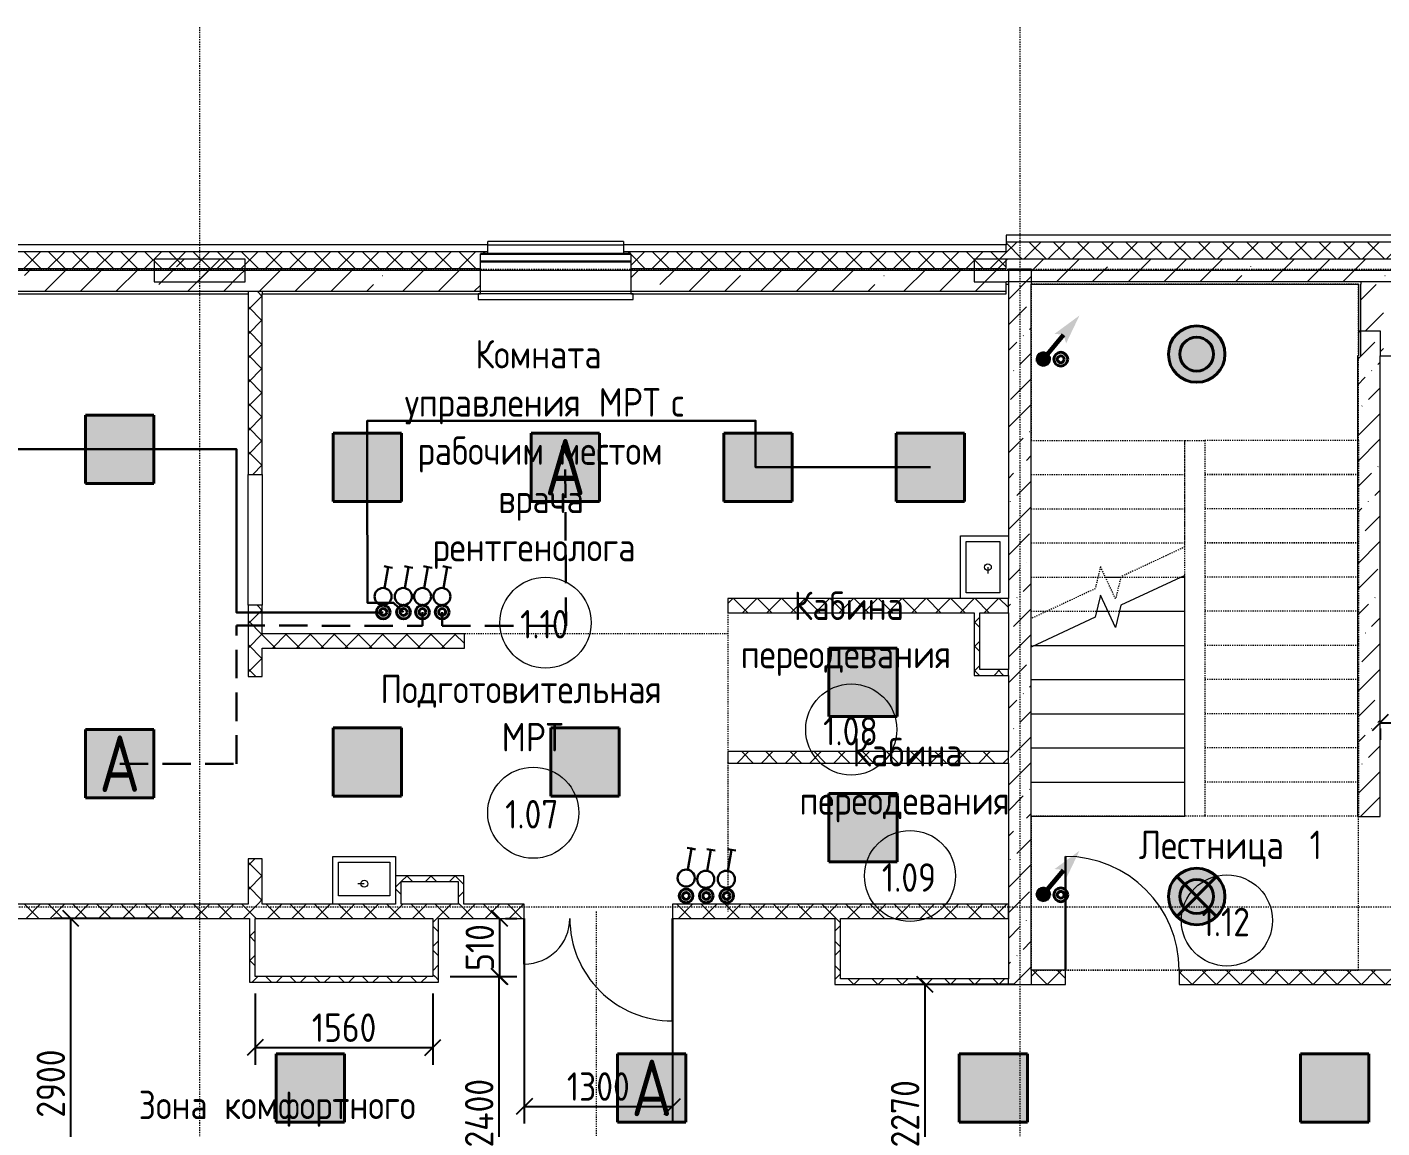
# Model space of a CAD drawing. Header units: millimetres. Extents: x -174154 to -170572, y -111302 to -109817.
# Drawn here: x -174063.8 to -173944.9, y -110227.9 to -110131.2 of the extents above; entities that cross this region are included whole.
import ezdxf

# ---------------------------------------------------------------- set-up
doc = ezdxf.new("R2010")
doc.units = ezdxf.units.MM
for name, pattern in [('ACAD_ISO02W100', [15, 12, -3]), ('ADSK_Линия сетки', [21, 12, -3, 3, -3]), ('ADSK_Сверху', [4.5, 3, -1.5]), ('ADSK_Штрих_ш3 п1_5', [4.5, 3, -1.5]), ('штриховая', [0.75, 0.5, -0.25])]:
    doc.linetypes.add(name, pattern=pattern)
doc.layers.get('Defpoints').update_dxf_attribs({"color": 70})
for name, color, linetype, lineweight in [('!FRLS', 20, 'штриховая', 30), ('!LS', 3, 'Continuous', 30), ('!Освещение', 190, 'Continuous', 40), ('!Подложка', 252, 'ACAD_ISO02W100', 25), ('Двери', 7, 'Continuous', 18), ('Колонны', 7, 'Continuous', 18), ('Лестницы', 7, 'Continuous', 18), ('Марки помещений', 7, 'Continuous', 18), ('Окна', 7, 'Continuous', 18), ('Оси', 7, 'Continuous', 9), ('Остекление', 7, 'Continuous', 30), ('Отлив', 7, 'Continuous', 18), ('Панель', 7, 'Continuous', 18), ('Перекрытия', 7, 'Continuous', 18), ('Подоконник_Верхний брус', 7, 'Continuous', 18), ('Размеры', 7, 'Continuous', 9), ('Сантехнические приборы', 7, 'Continuous', 18), ('Стены', 7, 'Continuous', 18), ('Стены разрез', 7, 'Continuous', 40), ('Стены штриховка', 7, 'Continuous', 18), ('Электрика', 7, 'Continuous', 40)]:
    doc.layers.add(name, color=color, linetype=linetype, lineweight=lineweight)
doc.layers.add('!Выключатели', color=200, linetype='Continuous')
doc.layers.add('_Разделитель помещений_', color=4, linetype='ADSK_Штрих_ш3 п1_5', lineweight=40, true_color=0x00ffff)
doc.layers.add('Линии', color=7, linetype='Continuous', lineweight=9, true_color=0x00a600)
doc.styles.add('GOST Common', font='GOST Common.ttf', dxfattribs={"width": 0.9, "height": 250})
doc.styles.get("Standard").update_dxf_attribs({"font": 'GOST_A.TTF'})
doc.dimstyles.new('ADSK_Проверочный', dxfattribs={"dimscale": 304.8, "dimtxt": 251.428749, "dimasz": 0.463911, "dimexe": 0.492126, "dimexo": 0.492126, "dimgap": 0.164042, "dimtad": 1, "dimdec": 0, "dimdsep": 46, "dimtxsty": 'GOST Common', "dimblk1": 'OBLIQUE', "dimblk2": 'OBLIQUE', "dimsah": 1, "dimcen": 0.09, "dimazin": 0, "dimtfac": 1, "dimtdec": 4, "dimtix": 1, "dimtmove": 0, "dimatfit": 3, "dimfxl": 1, "dimtvp": 1, "dimtolj": 1, "dimtzin": 0, "dimarcsym": 2})
pattern_1 = [(45, (30280, 12305), (84.1903, 308.6967), [396.875, -79.375, 3.353, -76.022])]
pattern_2 = [(45, (30280, 12305), (-106.066, 106.066), []), (135, (30280, 12305), (-106.066, -106.066), [])]
pattern_3 = [(45, (30280, 12305), (-314.309, 314.309), []), (45, (30594.3, 12305), (-314.309, 314.309), [555.625, -111.125, 3.353, -107.772])]

# ---------------------------------------------------------------- blocks, each defined once
blk = doc.blocks.new('*U229')
at = {"layer": 'Электрика', "true_color": 0xffffff}
h = blk.add_hatch(color=7, dxfattribs=at)
h.dxf.hatch_style = 1
h.paths.add_polyline_path([(3.025, 3.025), (3.025, -3.025), (-3.025, -3.025), (-3.025, 3.025)])
at = {"layer": 'Электрика', "color": 1}
for p, q in [((-3.025, -3.025), (-3.025, 3.025)), ((-3.025, 3.025), (3.025, 3.025)), ((3.025, 3.025), (3.025, -3.025)), ((-3.025, -3.025), (3.025, -3.025))]:
    blk.add_line(p, q, dxfattribs=at)
at = {"layer": 'Электрика', "color": 1, "insert": (0, 0), "char_height": 5, "width": 6.05, "attachment_point": 5}
blk.add_mtext('А', dxfattribs=at)
blk = doc.blocks.new('*U225')
at = {"layer": 'Электрика', "true_color": 0xffffff}
h = blk.add_hatch(color=7, dxfattribs=at)
h.dxf.hatch_style = 1
h.paths.add_polyline_path([(3.025, 3.025), (3.025, -3.025), (-3.025, -3.025), (-3.025, 3.025)])
at = {"layer": 'Электрика', "color": 5}
for p, q in [((-3.025, -3.025), (-3.025, 3.025)), ((-3.025, 3.025), (3.025, 3.025)), ((3.025, 3.025), (3.025, -3.025)), ((-3.025, -3.025), (3.025, -3.025))]:
    blk.add_line(p, q, dxfattribs=at)
blk = doc.blocks.new('*U242')
at = {"layer": 'Электрика', "ltscale": 10}
h = blk.add_hatch(color=255, dxfattribs=at)
h.dxf.hatch_style = 1
edge = h.paths.add_edge_path()
edge.add_arc((0, 0), 2.5, 0, 360)
at = {"layer": 'Электрика', "color": 1, "lineweight": 40}
for p, q in [((-1.77, 1.77), (1.77, -1.77)), ((-1.77, -1.77), (1.77, 1.77))]:
    blk.add_line(p, q, dxfattribs=at)
blk.add_circle((0, 0), 1.5, dxfattribs=at)
for start, end in [(0, 180), (180, 0)]:
    blk.add_arc((0, 0), 2.5, start, end, dxfattribs=at)
blk = doc.blocks.new('*U231')
at = {"layer": 'Электрика', "ltscale": 10}
h = blk.add_hatch(color=255, dxfattribs=at)
h.dxf.hatch_style = 1
edge = h.paths.add_edge_path()
edge.add_arc((0, 0), 2.5, 0, 360)
at = {"layer": 'Электрика', "color": 5}
blk.add_circle((0, 0), 2.5, dxfattribs=at)
at = {"layer": 'Электрика', "color": 5, "lineweight": 40}
blk.add_circle((0, 0), 1.5, dxfattribs=at)
for start, end in [(0, 180), (180, 0)]:
    blk.add_arc((0, 0), 2.5, start, end, dxfattribs=at)
blk = doc.blocks.new('*U245')
at = {"color": 0, "linetype": 'ByBlock', "lineweight": -2}
for points in [[(0.34, -0.94), (1.2, -3.29)], [(1.2, -3.29), (1.67, -3.12)], [(0.73, -3.46), (1.2, -3.29)]]:
    blk.add_lwpolyline(points, dxfattribs=at)
blk.add_circle((0, 0), 1, dxfattribs=at)
blk = doc.blocks.new('*U259')
at = {"color": 0, "linetype": 'ByBlock', "lineweight": -2}
blk.add_line((0.46, 0.46), (2.23, 2.23), dxfattribs=at)
at = {"color": 214, "lineweight": 50, "ltscale": 100}
for p, q in [((-0.53, 0.53), (0, 0)), ((0, -0.75), (0, 0.75)), ((0.53, 0.53), (0, 0)), ((0.75, 0), (-0.75, 0)), ((0, 0), (-0.53, -0.53)), ((0, 0), (0.53, -0.53))]:
    blk.add_line(p, q, dxfattribs=at)
at = {"color": 0, "linetype": 'ByBlock', "lineweight": -2, "const_width": 0.75}
blk.add_lwpolyline([(-0.38, 0, 1), (0.38, 0, 1)], format="xyb", close=True, dxfattribs=at)
at = {"color": 0, "linetype": 'ByBlock', "lineweight": -2}
for points in [[(4, 4), (2.23, 2.23), (1.35, 2.41)], [(4, 4), (2.23, 2.23), (2.41, 1.35)]]:
    blk.add_solid(points, dxfattribs=at)
blk = doc.blocks.new('B2B_Окно_1створка - 1280х2060h-715729-В_АР_ПЭ_01 Этаж')
at = {"layer": 'Остекление'}
for p, q in [((-660, 135), (660, 135)), ((-660, 70), (660, 70))]:
    blk.add_line(p, q, dxfattribs=at)
blk = doc.blocks.new('В2В_Подоконник_ПВХ - ПВХ-666027-В_АР_ПЭ_01 Этаж')
at = {"layer": 'Подоконник_Верхний брус'}
for p, q in [((-660, -285), (-660, 0)), ((-660, 0), (660, 0)), ((660, 0), (660, -285)), ((-660, -285), (-680, -285)), ((-680, -285), (-680, -335)), ((-680, -335), (680, -335)), ((680, -285), (660, -285)), ((680, -335), (680, -285))]:
    blk.add_line(p, q, dxfattribs=at)
blk = doc.blocks.new('B2B_Отлив - Отлив_металлический-622779-В_АР_ПЭ_01 Этаж')
at = {"layer": 'Отлив'}
for p, q in [((-595, 1), (-595, 110)), ((595, 110), (-595, 110)), ((-595, 0), (-595, 1)), ((-595, 1), (595, 1)), ((-595, 1), (595, 1)), ((-595, 0), (595, 0)), ((595, 110), (595, 1)), ((595, 1), (595, 0))]:
    blk.add_line(p, q, dxfattribs=at)
blk = doc.blocks.new('AC_Дверь_Однопольная_ДеревяннаяВнутренняя_ГОСТ6629-88 - 960х2080h-799353-В_АР_ПЭ_01 Этаж')
at = {"layer": 'Панель', "lineweight": 30}
blk.add_line((-500, 62.5), (-500, 1062.5), dxfattribs=at)
at = {"layer": 'Панель'}
blk.add_arc((-500, 62.5), 1000, 0, 90, dxfattribs=at)
blk = doc.blocks.new('AC_Дверь_Двупольная_ПВХ - 1260х2080h М-802916-В_АР_ПЭ_01 Этаж')
at = {"layer": 'Панель', "lineweight": 30}
for p, q in [((-650, 62.5), (-650, 962.5)), ((650, 62.5), (650, 462.5))]:
    blk.add_line(p, q, dxfattribs=at)
at = {"layer": 'Панель'}
for centre, radius, start, end in [((-650, 62.5), 900, 360, 90), ((650, 62.5), 400, 90, 180)]:
    blk.add_arc(centre, radius, start, end, dxfattribs=at)
blk = doc.blocks.new('ADSK_Умывальник со смесителем - Умывальник-246140-В_АР_ПЭ_01 Этаж')
at = {"layer": 'Сантехнические приборы'}
for p, q in [((-275, -420), (-275, 0)), ((-275, 0), (275, 0)), ((275, 0), (275, -420)), ((-225, -370), (-225, -75)), ((-225, -75), (225, -75)), ((225, -75), (225, -370)), ((0, -180), (57, -180)), ((275, -420), (-275, -420)), ((225, -370), (-225, -370))]:
    blk.add_line(p, q, dxfattribs=at)
blk.add_circle((0, -180), 30, dxfattribs=at)
blk = doc.blocks.new('ADSK_Марка_Помещение_2_ГОСТ21-501-2011 - Имя и Категория-86712-В_АР_ПЭ_01 Этаж')
at = {"layer": 'Марки помещений'}
blk.add_circle((0, 0), 4, dxfattribs=at)
blk = doc.blocks.new('_Oblique')
at = {"color": 0, "linetype": 'ByBlock', "lineweight": -2}
blk.add_line((-0.5, -0.5), (0.5, 0.5), dxfattribs=at)
blk = doc.blocks.new('*D488')
at = {"layer": 'Defpoints', "color": 0, "transparency": 16777216}
for p in [(18194, 10584), (19794, 10584), (19794, 10484)]:
    blk.add_point(p, dxfattribs=at)
at = {"layer": 'Размеры', "color": 0, "lineweight": -2, "transparency": 16777216}
for p, q in [((18194, 10484), (19794, 10484)), ((18194, 10434), (18194, 10334)), ((19794, 10434), (19794, 10334))]:
    blk.add_line(p, q, dxfattribs=at)
at = {"layer": 'Размеры', "color": 0, "lineweight": -2, "transparency": 16777216, "xscale": 141.4, "yscale": 141.4, "zscale": 141.4, "rotation": 180}
blk.add_blockref('_Oblique', (18194, 10484), dxfattribs=at)
at = {"layer": 'Размеры', "color": 0, "lineweight": -2, "transparency": 16777216, "xscale": 141.4, "yscale": 141.4, "zscale": 141.4}
blk.add_blockref('_Oblique', (19794, 10484), dxfattribs=at)
at = {"layer": 'Размеры', "color": 0, "lineweight": 20, "transparency": 16777216, "insert": (18994, 10659), "char_height": 250, "width": 700.59, "attachment_point": 5, "style": 'GOST Common'}
blk.add_mtext('\\A1;1600', dxfattribs=at)
blk = doc.blocks.new('*D493')
at = {"layer": 'Defpoints', "color": 0, "transparency": 16777216}
for p in [(6698, 8765), (7830, 8765), (7730, 5865)]:
    blk.add_point(p, dxfattribs=at)
at = {"layer": 'Размеры', "color": 0, "lineweight": -2, "transparency": 16777216}
for p, q in [((7680, 8765), (6548, 8765)), ((6698, 5865), (6698, 8765)), ((7580, 5865), (6548, 5865))]:
    blk.add_line(p, q, dxfattribs=at)
at = {"layer": 'Размеры', "color": 0, "lineweight": -2, "transparency": 16777216, "xscale": 141.4, "yscale": 141.4, "zscale": 141.4}
for p, rotation in [((6698, 8765), 90), ((6698, 5865), 270)]:
    blk.add_blockref('_Oblique', p, dxfattribs=dict(at, rotation=rotation))
at = {"layer": 'Размеры', "color": 0, "lineweight": 20, "transparency": 16777216, "insert": (6523, 7315), "char_height": 250, "width": 756.84, "attachment_point": 5, "rotation": 90, "style": 'GOST Common'}
blk.add_mtext('\\A1;2900', dxfattribs=at)
blk = doc.blocks.new('*D494')
at = {"layer": 'Defpoints', "color": 0, "transparency": 16777216}
for p in [(14198, 8185), (15130, 8185), (14930, 5915)]:
    blk.add_point(p, dxfattribs=at)
at = {"layer": 'Размеры', "color": 0, "lineweight": -2, "transparency": 16777216}
for p, q in [((14980, 8185), (14048, 8185)), ((14198, 5915), (14198, 8185)), ((14780, 5915), (14048, 5915))]:
    blk.add_line(p, q, dxfattribs=at)
at = {"layer": 'Размеры', "color": 0, "lineweight": -2, "transparency": 16777216, "xscale": 141.4, "yscale": 141.4, "zscale": 141.4}
for p, rotation in [((14198, 8185), 90), ((14198, 5915), 270)]:
    blk.add_blockref('_Oblique', p, dxfattribs=dict(at, rotation=rotation))
at = {"layer": 'Размеры', "color": 0, "lineweight": 20, "transparency": 16777216, "insert": (14023, 7050), "char_height": 250, "width": 756.84, "attachment_point": 5, "rotation": 90, "style": 'GOST Common'}
blk.add_mtext('\\A1;2270', dxfattribs=at)
blk = doc.blocks.new('*D474')
at = {"layer": 'Defpoints', "color": 0, "transparency": 16777216}
for p in [(10680, 8765), (11980, 8765), (11980, 7114)]:
    blk.add_point(p, dxfattribs=at)
at = {"layer": 'Размеры', "color": 0, "lineweight": -2, "transparency": 16777216}
for p, q in [((10680, 8615), (10680, 6964)), ((11980, 8615), (11980, 6964)), ((10680, 7114), (11980, 7114))]:
    blk.add_line(p, q, dxfattribs=at)
at = {"layer": 'Размеры', "color": 0, "lineweight": -2, "transparency": 16777216, "xscale": 141.4, "yscale": 141.4, "zscale": 141.4, "rotation": 180}
blk.add_blockref('_Oblique', (10680, 7114), dxfattribs=at)
at = {"layer": 'Размеры', "color": 0, "lineweight": -2, "transparency": 16777216, "xscale": 141.4, "yscale": 141.4, "zscale": 141.4}
blk.add_blockref('_Oblique', (11980, 7114), dxfattribs=at)
at = {"layer": 'Размеры', "color": 0, "lineweight": 20, "transparency": 16777216, "insert": (11330, 7289), "char_height": 250, "width": 700.59, "attachment_point": 5, "style": 'GOST Common'}
blk.add_mtext('\\A1;1300', dxfattribs=at)
blk = doc.blocks.new('*D479')
at = {"layer": 'Defpoints', "color": 0, "transparency": 16777216}
for p in [(9878, 8255), (10459, 8255), (11313, 5855)]:
    blk.add_point(p, dxfattribs=at)
at = {"layer": 'Размеры', "color": 0, "lineweight": -2, "transparency": 16777216}
for p, q in [((10028, 8255), (10609, 8255)), ((10459, 5855), (10459, 8255)), ((11163, 5855), (10309, 5855))]:
    blk.add_line(p, q, dxfattribs=at)
at = {"layer": 'Размеры', "color": 0, "lineweight": -2, "transparency": 16777216, "xscale": 141.4, "yscale": 141.4, "zscale": 141.4}
for p, rotation in [((10459, 8255), 90), ((10459, 5855), 270)]:
    blk.add_blockref('_Oblique', p, dxfattribs=dict(at, rotation=rotation))
at = {"layer": 'Размеры', "color": 0, "lineweight": 20, "transparency": 16777216, "insert": (10284, 7055), "char_height": 250, "width": 782.41, "attachment_point": 5, "rotation": 90, "style": 'GOST Common'}
blk.add_mtext('\\A1;2400', dxfattribs=at)
blk = doc.blocks.new('*D480')
at = {"layer": 'Defpoints', "color": 0, "transparency": 16777216}
for p in [(8318, 8255), (9878, 8255), (9878, 7631)]:
    blk.add_point(p, dxfattribs=at)
at = {"layer": 'Размеры', "color": 0, "lineweight": -2, "transparency": 16777216}
for p, q in [((8318, 8105), (8318, 7481)), ((9878, 8105), (9878, 7481)), ((8318, 7631), (9878, 7631))]:
    blk.add_line(p, q, dxfattribs=at)
at = {"layer": 'Размеры', "color": 0, "lineweight": -2, "transparency": 16777216, "xscale": 141.4, "yscale": 141.4, "zscale": 141.4, "rotation": 180}
blk.add_blockref('_Oblique', (8318, 7631), dxfattribs=at)
at = {"layer": 'Размеры', "color": 0, "lineweight": -2, "transparency": 16777216, "xscale": 141.4, "yscale": 141.4, "zscale": 141.4}
blk.add_blockref('_Oblique', (9878, 7631), dxfattribs=at)
at = {"layer": 'Размеры', "color": 0, "lineweight": 20, "transparency": 16777216, "insert": (9098, 7806), "char_height": 250, "width": 700.59, "attachment_point": 5, "style": 'GOST Common'}
blk.add_mtext('\\A1;1560', dxfattribs=at)
blk = doc.blocks.new('*D481')
at = {"layer": 'Defpoints', "color": 0, "transparency": 16777216}
for p in [(10364, 8765), (10464, 8765), (9878, 8255)]:
    blk.add_point(p, dxfattribs=at)
at = {"layer": 'Размеры', "color": 0, "lineweight": -2, "transparency": 16777216}
for p, q in [((10464, 8255), (10464, 8765)), ((10514, 8765), (10614, 8765)), ((10028, 8255), (10614, 8255))]:
    blk.add_line(p, q, dxfattribs=at)
at = {"layer": 'Размеры', "color": 0, "lineweight": -2, "transparency": 16777216, "xscale": 141.4, "yscale": 141.4, "zscale": 141.4}
for p, rotation in [((10464, 8765), 90), ((10464, 8255), 270)]:
    blk.add_blockref('_Oblique', p, dxfattribs=dict(at, rotation=rotation))
at = {"layer": 'Размеры', "color": 0, "lineweight": 20, "transparency": 16777216, "insert": (10289, 8510), "char_height": 250, "width": 511.38, "attachment_point": 5, "rotation": 90, "style": 'GOST Common'}
blk.add_mtext('\\A1;510', dxfattribs=at)
blk = doc.blocks.new('Расп.кор.')
at = {"layer": 'Электрика', "lineweight": 40}
for radius in [0.605, 0.303]:
    blk.add_circle((0, 0), radius, dxfattribs=at)
blk = doc.blocks.new('A$Cb2ab8b70')
at = {"layer": 'Колонны', "lineweight": 20, "true_color": 0x636466}
h = blk.add_hatch(dxfattribs=at)
h.set_pattern_fill('FP_3', color=251, style=0, pattern_type=2)
h.set_pattern_definition([(45, (30280, 12305), (-314.309, 314.309), []), (45, (30594.3, 12305), (-314.309, 314.309), [222.25, -111.125])])
h.paths.add_polyline_path([(8230, 14355), (8230, 14555), (7430, 14555), (7430, 14355)])
at = {"layer": 'Стены разрез', "lineweight": 20, "true_color": 0x636466}
h = blk.add_hatch(dxfattribs=at)
h.set_pattern_fill('FP_1', color=251, style=0, pattern_type=2)
h.set_pattern_definition(pattern_2)
h.paths.add_polyline_path([(30480, 14555), (30480, 14705), (29394.9, 14705), (29394.9, 14685), (29459.9, 14685), (29459.9, 14555), (30330, 14555)])
h.paths.add_polyline_path([(28139.9, 14555), (28139.9, 14685), (28204.9, 14685), (28204.9, 14705), (26317.4, 14705), (26317.4, 14685), (26382.4, 14685), (26382.4, 14555)])
h.paths.add_polyline_path([(25062.4, 14555), (25062.4, 14685), (25127.4, 14685), (25127.4, 14705), (14910, 14705), (14910, 14555), (18404.2, 14555), (18404.2, 14635), (19704.2, 14635), (19704.2, 14555), (22195.5, 14555)])
h = blk.add_hatch(dxfattribs=at)
h.set_pattern_fill('FP_1', color=251, style=0, pattern_type=2)
h.set_pattern_definition(pattern_2)
h.paths.add_polyline_path([(14910, 14470), (14910, 14620), (11550, 14620), (11550, 14600), (11615, 14600), (11615, 14470), (14524.8, 14470)])
h.paths.add_polyline_path([(10295, 14470), (10295, 14600), (10360, 14600), (10360, 14620), (5875, 14620), (5875, 14600), (5940, 14600), (5940, 14470), (6854.1, 14470)])
h.paths.add_polyline_path([(4620, 14470), (4620, 14600), (4685, 14600), (4685, 14620), (2725, 14620), (2725, 14600), (2790, 14600), (2790, 14470), (3018.8, 14470)])
h.paths.add_polyline_path([(1470, 14470), (1470, 14600), (1535, 14600), (1535, 14620), (60, 14620), (60, 14470), (210, 14470)])
h = blk.add_hatch(dxfattribs=at)
h.set_pattern_fill('FP_4', color=251, style=0, pattern_type=2)
h.set_pattern_definition(pattern_3)
h.paths.add_polyline_path([(14910, 14355), (14910, 14555), (14630, 14555), (14630, 14355)])
h = blk.add_hatch(dxfattribs=at)
h.set_pattern_fill('FP_4', color=251, style=0, pattern_type=2)
h.set_pattern_definition(pattern_3)
h.paths.add_polyline_path([(30130, 14355), (30330, 14355), (30330, 14555), (29459.9, 14555), (29459.9, 14355), (29866.2, 14355)])
h.paths.add_polyline_path([(28139.9, 14355), (28139.9, 14555), (26382.4, 14555), (26382.4, 14355), (27090, 14355)])
h.paths.add_polyline_path([(25062.4, 14355), (25062.4, 14555), (19704.2, 14555), (19704.2, 14355), (24080, 14355)])
h.paths.add_polyline_path([(18224.2, 14355), (18404.2, 14355), (18404.2, 14555), (14910, 14555), (14910, 14355), (14930, 14355), (14930, 14470), (15130, 14470), (15130, 14355), (18024.2, 14355)])
h = blk.add_hatch(dxfattribs=at)
h.set_pattern_fill('FP_4', color=251, style=0, pattern_type=2)
h.set_pattern_definition(pattern_3)
h.paths.add_polyline_path([(14910, 14270), (14910, 14470), (11615, 14470), (11615, 14270), (14524.8, 14270)])
h.paths.add_polyline_path([(10295, 14270), (10295, 14470), (5940, 14470), (5940, 14270), (8380, 14270)])
h.paths.add_polyline_path([(2790, 14270), (4620, 14270), (4620, 14470), (2790, 14470)])
h.paths.add_polyline_path([(410, 14270), (1470, 14270), (1470, 14470), (210, 14470), (210, 14270)])
h = blk.add_hatch(dxfattribs=at)
h.set_pattern_fill('FP_2', color=251, style=0, pattern_type=2)
h.set_pattern_definition(pattern_1)
h.paths.add_polyline_path([(15130, 8185.2), (15130, 14470), (14930, 14470), (14930, 8185.2)])
h = blk.add_hatch(dxfattribs=at)
h.set_pattern_fill('FP_4', color=251, style=0, pattern_type=2)
h.set_pattern_definition(pattern_3)
h.paths.add_polyline_path([(18194.2, 13705), (18224.2, 13705), (18224.2, 14355), (18024.2, 14355), (18024.2, 13925), (18194.2, 13925), (18194.2, 13725)])
h = blk.add_hatch(dxfattribs=at)
h.set_pattern_fill('FP_1', color=251, style=0, pattern_type=2)
h.set_pattern_definition(pattern_2)
h.paths.add_polyline_path([(8255, 8890), (8380, 8890), (8380, 9290), (8255, 9290), (8255, 9239.7)])
h.paths.add_polyline_path([(8380, 10890), (8380, 11515), (8255, 11515), (8255, 10890)])
h.paths.add_polyline_path([(8380, 12665), (8380, 14270), (8255, 14270), (8255, 12665)])
h = blk.add_hatch(dxfattribs=at)
h.set_pattern_fill('FP_2', color=251, style=0, pattern_type=2)
h.set_pattern_definition(pattern_1)
h.paths.add_polyline_path([(17994.2, 9660), (18194.2, 9660), (18194.2, 13925), (18004.2, 13925), (18004.2, 13705), (17994.2, 13705), (17994.2, 12660.4)])
h = blk.add_hatch(dxfattribs=at)
h.set_pattern_fill('FP_1', color=251, style=0, pattern_type=2)
h.set_pattern_definition(pattern_2)
h.paths.add_polyline_path([(14680, 11450), (14930, 11450), (14930, 11575), (12466.2, 11575), (12466.2, 11450), (14630, 11450)])
h = blk.add_hatch(dxfattribs=at)
h.set_pattern_fill('FP_1', color=251, style=0, pattern_type=2)
h.set_pattern_definition(pattern_2)
h.paths.add_polyline_path([(14680, 10900), (14680, 11450), (14630, 11450), (14630, 10900)])
h = blk.add_hatch(dxfattribs=at)
h.set_pattern_fill('FP_1', color=251, style=0, pattern_type=2)
h.set_pattern_definition(pattern_2)
h.paths.add_polyline_path([(10153.7, 11140), (10153.7, 11265), (8380, 11265), (8380, 11140)])
h = blk.add_hatch(dxfattribs=at)
h.set_pattern_fill('FP_1', color=251, style=0, pattern_type=2)
h.set_pattern_definition(pattern_2)
h.paths.add_polyline_path([(14930, 10900), (14930, 10950), (14680, 10950), (14680, 10900)])
h = blk.add_hatch(dxfattribs=at)
h.set_pattern_fill('FP_1', color=251, style=0, pattern_type=2)
h.set_pattern_definition(pattern_2)
h.paths.add_polyline_path([(14930, 10130), (14930, 10230), (12466.2, 10230), (12466.2, 10130), (14524.8, 10130)])
h = blk.add_hatch(dxfattribs=at)
h.set_pattern_fill('FP_1', color=251, style=0, pattern_type=2)
h.set_pattern_definition(pattern_2)
h.paths.add_polyline_path([(9600, 8890), (9600, 9140), (9550, 9140), (9550, 8890)])
h = blk.add_hatch(dxfattribs=at)
h.set_pattern_fill('FP_1', color=251, style=0, pattern_type=2)
h.set_pattern_definition(pattern_2)
h.paths.add_polyline_path([(10100, 9090), (10150, 9090), (10150, 9140), (9600, 9140), (9600, 9090)])
h = blk.add_hatch(dxfattribs=at)
h.set_pattern_fill('FP_1', color=251, style=0, pattern_type=2)
h.set_pattern_definition(pattern_2)
h.paths.add_polyline_path([(10150, 8890), (10150, 9090), (10100, 9090), (10100, 8890)])
h = blk.add_hatch(dxfattribs=at)
h.set_pattern_fill('FP_1', color=251, style=0, pattern_type=2)
h.set_pattern_definition(pattern_2)
h.paths.add_polyline_path([(14930, 8765), (14930, 8890), (11980, 8890), (11980, 8765), (14524.8, 8765)])
h.paths.add_polyline_path([(9877.5, 8765), (10680, 8765), (10680, 8890), (4252.5, 8890), (4252.5, 8765), (8771.8, 8765)])
h = blk.add_hatch(dxfattribs=at)
h.set_pattern_fill('FP_1', color=251, style=0, pattern_type=2)
h.set_pattern_definition(pattern_2)
h.paths.add_polyline_path([(8317.5, 8205), (8317.5, 8765), (8267.5, 8765), (8267.5, 8205)])
h = blk.add_hatch(dxfattribs=at)
h.set_pattern_fill('FP_1', color=251, style=0, pattern_type=2)
h.set_pattern_definition(pattern_2)
h.paths.add_polyline_path([(9927.5, 8255), (9927.5, 8765), (9877.5, 8765), (9877.5, 8255)])
h = blk.add_hatch(dxfattribs=at)
h.set_pattern_fill('FP_1', color=251, style=0, pattern_type=2)
h.set_pattern_definition(pattern_2)
h.paths.add_polyline_path([(13455, 8235), (13455, 8765), (13405, 8765), (13405, 8235)])
h = blk.add_hatch(dxfattribs=at)
h.set_pattern_fill('FP_1', color=251, style=0, pattern_type=2)
h.set_pattern_definition(pattern_2)
h.paths.add_polyline_path([(9927.5, 8205), (9927.5, 8255), (8317.5, 8255), (8317.5, 8205), (8771.8, 8205)])
h = blk.add_hatch(dxfattribs=at)
h.set_pattern_fill('FP_1', color=251, style=0, pattern_type=2)
h.set_pattern_definition(pattern_2)
h.paths.add_polyline_path([(14930, 8185), (14930, 8235), (13405, 8235), (13405, 8185), (14524.8, 8185)])
h = blk.add_hatch(dxfattribs=at)
h.set_pattern_fill('FP_1', color=251, style=0, pattern_type=2)
h.set_pattern_definition(pattern_2)
h.paths.add_polyline_path([(21205, 8185.2), (21830, 8185.2), (21830, 8310.2), (21205, 8310.2)])
h.paths.add_polyline_path([(20305, 8185.2), (20305, 8310.2), (16430, 8310.2), (16430, 8185.2), (20277.8, 8185.2)])
h.paths.add_polyline_path([(15430, 8185.2), (15430, 8310.2), (15130, 8310.2), (15130, 8185.2)])
at = {"layer": '_Разделитель помещений_', "color": 251, "lineweight": 20, "true_color": 0x636466}
for p, q in [((12466.2, 11512.5), (12466.2, 8827.5)), ((12466.2, 11265), (10153.7, 11265)), ((11312.5, 5855), (11312.5, 8827.5))]:
    blk.add_line(p, q, dxfattribs=at)
at = {"layer": 'Колонны', "color": 251, "lineweight": 20, "true_color": 0x636466}
for p, q in [((8230, 14555), (7430, 14555)), ((7430, 14555), (7430, 14355)), ((8230, 14355), (8230, 14555)), ((7430, 14355), (8230, 14355))]:
    blk.add_line(p, q, dxfattribs=at)
at = {"layer": 'Лестницы', "color": 251, "linetype": 'ADSK_Сверху', "lineweight": 20, "true_color": 0x636466}
for p, q in [((15129.9, 14335), (15129.9, 12963)), ((18004.2, 14335), (15129.9, 14335)), ((15130, 14335), (15130, 12963)), ((18004.2, 14335), (15130, 14335)), ((18004.2, 12963), (18004.2, 14335)), ((18004.2, 12962.1), (18004.2, 14335)), ((15129.9, 12963), (16479.9, 12963)), ((15129.9, 11398.3), (15129.9, 12963)), ((15129.9, 12963), (16479.9, 12963)), ((15130, 12963), (16480, 12963)), ((15130, 9663), (15130, 12963)), ((15130, 12963), (16480, 12963)), ((16479.9, 12963), (16654.2, 12963)), ((16479.9, 12027.8), (16479.9, 12963)), ((16480, 12963), (16654.2, 12963)), ((16480, 9663), (16480, 12963)), ((16654.2, 12963), (16654.2, 12962.1)), ((18004.2, 12963), (16654.2, 12963)), ((16654.2, 12963), (16654.2, 9663)), ((18004.2, 12963), (16654.2, 12963)), ((18004.2, 12962.1), (16654.2, 12962.1)), ((16654.2, 12962.1), (16654.2, 9662.1)), ((18004.2, 12962.1), (16654.2, 12962.1)), ((18004.2, 12963), (18004.2, 9663)), ((18004.2, 12962.1), (18004.2, 9662.1)), ((15129.9, 12663), (16479.9, 12663)), ((15129.9, 12663), (16479.9, 12663)), ((15130, 12663), (16480, 12663)), ((15130, 12663), (16480, 12663)), ((18004.2, 12663), (16654.2, 12663)), ((18004.2, 12663), (16654.2, 12663)), ((18004.2, 12662.1), (16654.2, 12662.1)), ((18004.2, 12662.1), (16654.2, 12662.1)), ((15129.9, 12363), (16479.9, 12363)), ((15129.9, 12363), (16479.9, 12363)), ((15130, 12363), (16480, 12363)), ((15130, 12363), (16480, 12363)), ((18004.2, 12363), (16654.2, 12363)), ((18004.2, 12363), (16654.2, 12363)), ((18004.2, 12362.1), (16654.2, 12362.1)), ((18004.2, 12362.1), (16654.2, 12362.1)), ((15129.9, 12063), (16479.9, 12063)), ((15129.9, 12063), (16479.9, 12063)), ((15130, 12063), (16480, 12063)), ((15130, 12063), (16480, 12063)), ((16479.9, 12027.8), (15918.2, 11765.9)), ((18004.2, 12063), (16654.2, 12063)), ((18004.2, 12063), (16654.2, 12063)), ((18004.2, 12062.1), (16654.2, 12062.1)), ((18004.2, 12062.1), (16654.2, 12062.1)), ((15738.9, 11854.7), (15691.6, 11660.2)), ((15871, 11571.4), (15738.9, 11854.7)), ((15129.9, 11763), (15716.6, 11763)), ((15129.9, 11763), (15716.6, 11763)), ((15691.6, 11660.2), (15129.9, 11398.3)), ((15130, 11763), (16480, 11763)), ((15130, 11763), (16480, 11763)), ((15781.6, 11763), (15917.5, 11763)), ((15781.6, 11763), (15917.5, 11763)), ((15918.2, 11765.9), (15871, 11571.4)), ((16448.3, 11763), (16479.9, 11763)), ((18004.2, 11763), (16654.2, 11763)), ((18004.2, 11763), (16654.2, 11763)), ((18004.2, 11762.1), (16654.2, 11762.1)), ((18004.2, 11762.1), (16654.2, 11762.1)), ((15129.9, 11463), (15268.8, 11463)), ((15129.9, 11463), (15268.8, 11463)), ((15130, 11463), (16480, 11463)), ((15130, 11463), (16480, 11463)), ((15704.5, 11463), (15804.9, 11463)), ((15905.4, 11463), (16479.9, 11463)), ((18004.2, 11463), (16654.2, 11463)), ((18004.2, 11463), (16654.2, 11463)), ((18004.2, 11462.1), (16654.2, 11462.1)), ((18004.2, 11462.1), (16654.2, 11462.1)), ((15130, 11163), (16480, 11163)), ((15130, 11163), (16480, 11163)), ((15161.6, 11163), (16479.9, 11163)), ((18004.2, 11163), (16654.2, 11163)), ((18004.2, 11163), (16654.2, 11163)), ((18004.2, 11162.1), (16654.2, 11162.1)), ((18004.2, 11162.1), (16654.2, 11162.1)), ((15129.9, 10863), (16479.9, 10863)), ((15130, 10863), (16480, 10863)), ((15130, 10863), (16480, 10863)), ((18004.2, 10863), (16654.2, 10863)), ((18004.2, 10863), (16654.2, 10863)), ((18004.2, 10862.1), (16654.2, 10862.1)), ((18004.2, 10862.1), (16654.2, 10862.1)), ((15129.9, 10563), (16479.9, 10563)), ((15130, 10563), (16480, 10563)), ((15130, 10563), (16480, 10563)), ((18004.2, 10563), (16654.2, 10563)), ((18004.2, 10563), (16654.2, 10563)), ((18004.2, 10562.1), (16654.2, 10562.1)), ((18004.2, 10562.1), (16654.2, 10562.1)), ((15129.9, 10263), (16479.9, 10263)), ((15130, 10263), (16480, 10263)), ((15130, 10263), (16480, 10263)), ((18004.2, 10263), (16654.2, 10263)), ((18004.2, 10263), (16654.2, 10263)), ((18004.2, 10262.1), (16654.2, 10262.1)), ((18004.2, 10262.1), (16654.2, 10262.1)), ((15129.9, 9963), (16479.9, 9963)), ((15130, 9963), (16480, 9963)), ((15130, 9963), (16480, 9963)), ((18004.2, 9963), (16654.2, 9963)), ((18004.2, 9963), (16654.2, 9963)), ((18004.2, 9962.1), (16654.2, 9962.1)), ((18004.2, 9962.1), (16654.2, 9962.1)), ((15129.9, 9663), (15129.9, 8313)), ((16479.9, 9663), (15129.9, 9663)), ((15129.9, 9663), (16479.9, 9663)), ((15130, 9663), (15130, 8312.1)), ((15130, 9663), (16480, 9663)), ((15130, 9663), (16480, 9663)), ((16654.2, 9663), (16479.9, 9663)), ((16480, 9662.1), (16480, 9663)), ((16654.2, 9662.1), (16480, 9662.1)), ((18004.2, 9663), (16654.2, 9663)), ((18004.2, 9663), (16654.2, 9663)), ((18004.2, 9662.1), (16654.2, 9662.1)), ((18004.2, 9662.1), (16654.2, 9662.1)), ((18004.2, 8313), (18004.2, 9663)), ((18004.2, 8312.1), (18004.2, 9662.1)), ((15129.9, 8313), (18004.2, 8313)), ((15130, 8312.1), (18004.2, 8312.1))]:
    blk.add_line(p, q, dxfattribs=at)
at = {"layer": 'Лестницы', "color": 251, "lineweight": 20, "true_color": 0x636466}
for p, q in [((16479.9, 11777.8), (15918.2, 11515.9)), ((16479.9, 11763), (16479.9, 11777.8)), ((16448.3, 11763), (16479.9, 11763)), ((16479.9, 11463), (16479.9, 11763)), ((15738.9, 11604.7), (15691.6, 11410.2)), ((15871, 11321.4), (15738.9, 11604.7)), ((15704.5, 11463), (15804.9, 11463)), ((15918.2, 11515.9), (15871, 11321.4)), ((15905.4, 11463), (16479.9, 11463)), ((16479.9, 11163), (16479.9, 11463)), ((15691.6, 11410.2), (15129.9, 11148.3)), ((15129.9, 10863), (15129.9, 11148.3)), ((15161.6, 11163), (16479.9, 11163)), ((16479.9, 10863), (16479.9, 11163)), ((15129.9, 10563), (15129.9, 10863)), ((15129.9, 10863), (16479.9, 10863)), ((16479.9, 10563), (16479.9, 10863)), ((15129.9, 10263), (15129.9, 10563)), ((15129.9, 10563), (16479.9, 10563)), ((16479.9, 10263), (16479.9, 10563)), ((15129.9, 9963), (15129.9, 10263)), ((15129.9, 10263), (16479.9, 10263)), ((16479.9, 9963), (16479.9, 10263)), ((15129.9, 9663), (15129.9, 9963)), ((15129.9, 9963), (16479.9, 9963)), ((16479.9, 9663), (16479.9, 9963)), ((15129.9, 9663), (16479.9, 9663))]:
    blk.add_line(p, q, dxfattribs=at)
at = {"layer": 'Линии', "color": 251, "linetype": 'ADSK_Штрих_ш3 п1_5', "lineweight": 20, "true_color": 0x636466}
for p, q in [((12466.2, 11512.5), (12466.2, 10230)), ((12466.2, 10230), (12466.2, 8827.5))]:
    blk.add_line(p, q, dxfattribs=at)
at = {"layer": 'Оси', "linetype": 'ADSK_Линия сетки'}
for p, q in [((7830, 16592.9), (7830, -2195)), ((15030, 16592.9), (15030, -2195)), ((32780, 14465), (-1856.4, 14465)), ((32780, 8865), (-1856.4, 8865))]:
    blk.add_line(p, q, dxfattribs=at)
at = {"layer": 'Перекрытия', "color": 251, "lineweight": 20, "true_color": 0x636466}
blk.add_line((30230, 14455), (330, 14455), dxfattribs=at)
at = {"layer": 'Стены', "color": 251, "lineweight": 20, "true_color": 0x636466}
for p, q in [((10360, 14680), (11550, 14680)), ((18404.2, 14355), (14910, 14355)), ((18024.2, 13705), (18024.2, 14335)), ((14910, 14270), (0, 14270)), ((11615, 14250), (10295, 14250)), ((8255, 11515), (8255, 12665)), ((8380, 12665), (8380, 11515)), ((14930, 8890), (14930, 8890))]:
    blk.add_line(p, q, dxfattribs=at)
at = {"layer": 'Стены разрез', "color": 251, "lineweight": 20, "true_color": 0x636466}
for p, q in [((25127.4, 14765), (14910, 14765)), ((14910, 14765), (14910, 14680)), ((10360, 14680), (5875, 14680)), ((10360, 14600), (10360, 14680)), ((14910, 14680), (11550, 14680)), ((11550, 14680), (11550, 14600)), ((10295, 14250), (10295, 14600)), ((10295, 14600), (10360, 14600)), ((11550, 14600), (11615, 14600)), ((11615, 14600), (11615, 14250)), ((14910, 14555), (14630, 14555)), ((14630, 14555), (14630, 14355)), ((14630, 14355), (14910, 14355)), ((14910, 14250), (14910, 14335)), ((14910, 14335), (14930, 14335)), ((14930, 14335), (14930, 11575)), ((15130, 8310.2), (15130, 14335)), ((15130, 14335), (18004.2, 14335)), ((18004.2, 14335), (18004.2, 13705)), ((5940, 14250), (8255, 14250)), ((8255, 14250), (8255, 12665)), ((8380, 14250), (10295, 14250)), ((8380, 12665), (8380, 14250)), ((11615, 14250), (14910, 14250)), ((18004.2, 13705), (17994.2, 13705)), ((17994.2, 13705), (17994.2, 9660)), ((18194.2, 9660), (18194.2, 13705)), ((18194.2, 13705), (18404.2, 13705)), ((8255, 12665), (8380, 12665)), ((14930, 11575), (12466.2, 11575)), ((12466.2, 11575), (12466.2, 11450)), ((8380, 11515), (8255, 11515)), ((8255, 11515), (8255, 10890)), ((8380, 11265), (8380, 11515)), ((12466.2, 11450), (14630, 11450)), ((14630, 11450), (14630, 10900)), ((14680, 11450), (14930, 11450)), ((14680, 10950), (14680, 11450)), ((14930, 11450), (14930, 10950)), ((10153.7, 11265), (8380, 11265)), ((10153.7, 11140), (10153.7, 11265)), ((8380, 10890), (8380, 11140)), ((8380, 11140), (10153.7, 11140)), ((14930, 10950), (14680, 10950)), ((8255, 10890), (8380, 10890)), ((14630, 10900), (14930, 10900)), ((14930, 10900), (14930, 10230)), ((14930, 10230), (12466.2, 10230)), ((12466.2, 10230), (12466.2, 10130)), ((12466.2, 10130), (14930, 10130)), ((14930, 10130), (14930, 8890)), ((17994.2, 9660), (18194.2, 9660)), ((8380, 9290), (8255, 9290)), ((8255, 9290), (8255, 8890)), ((8380, 8890), (8380, 9290)), ((10150, 9140), (9550, 9140)), ((9550, 9140), (9550, 8890)), ((9600, 9090), (10100, 9090)), ((9600, 8890), (9600, 9090)), ((10100, 9090), (10100, 8890)), ((10150, 8890), (10150, 9140)), ((8255, 8890), (4127.5, 8890)), ((9550, 8890), (8380, 8890)), ((10100, 8890), (9600, 8890)), ((10680, 8890), (10150, 8890)), ((10680, 8765), (10680, 8890)), ((14930, 8890), (11980, 8890)), ((11980, 8890), (11980, 8765)), ((4252.5, 8765), (8267.5, 8765)), ((8267.5, 8765), (8267.5, 8205)), ((8317.5, 8765), (9877.5, 8765)), ((8317.5, 8255), (8317.5, 8765)), ((9877.5, 8765), (9877.5, 8255)), ((9927.5, 8765), (10680, 8765)), ((9927.5, 8205), (9927.5, 8765)), ((11980, 8765), (13405, 8765)), ((13405, 8765), (13405, 8185)), ((13455, 8765), (14930, 8765)), ((13455, 8235), (13455, 8765)), ((14930, 8765), (14930, 8235)), ((9877.5, 8255), (8317.5, 8255)), ((14930, 8235), (13455, 8235)), ((15430, 8310.2), (15130, 8310.2)), ((15430, 8185.2), (15430, 8310.2)), ((19794.2, 8310.2), (16430, 8310.2)), ((16430, 8310.2), (16430, 8185.2)), ((8267.5, 8205), (9927.5, 8205)), ((13405, 8185), (14930, 8185)), ((14930, 8185.2), (15430, 8185.2)), ((16430, 8185.2), (20305, 8185.2))]:
    blk.add_line(p, q, dxfattribs=at)
at = {"layer": 'Стены штриховка', "color": 251, "lineweight": 20, "true_color": 0x636466}
for p, q in [((25127.4, 14705), (14910, 14705)), ((14910, 14620), (14910, 14680)), ((10360, 14620), (5875, 14620)), ((14910, 14620), (11550, 14620)), ((14910, 14470), (14910, 14555)), ((18404.2, 14555), (14910, 14555)), ((10295, 14470), (5940, 14470)), ((14910, 14470), (11615, 14470)), ((14930, 14470), (15130, 14470)), ((14930, 14470), (14930, 14335)), ((15130, 14470), (15130, 14335)), ((14910, 14335), (14910, 14355)), ((18024.2, 14355), (18024.2, 14335)), ((8255, 14270), (8255, 14250)), ((8380, 14270), (8380, 14250)), ((18004.2, 13925), (18194.2, 13925)), ((18194.2, 13925), (18194.2, 13705)), ((14930, 11450), (14930, 11575)), ((14930, 10900), (14930, 10950)), ((14930, 10130), (14930, 10230)), ((14930, 8765), (14930, 8890)), ((14930, 8890), (14930, 8765)), ((14930, 8185), (14930, 8235)), ((15130, 8310.2), (15130, 8185.2))]:
    blk.add_line(p, q, dxfattribs=at)
at = {"layer": 'Двери', "color": 251, "lineweight": 20, "true_color": 0x636466}
blk.add_blockref('AC_Дверь_Однопольная_ДеревяннаяВнутренняя_ГОСТ6629-88 - 960х2080h-799353-В_АР_ПЭ_01 Этаж', (15930, 8247.7), dxfattribs=at)
at = {"layer": 'Двери', "color": 251, "lineweight": 20, "true_color": 0x636466, "rotation": 180}
blk.add_blockref('AC_Дверь_Двупольная_ПВХ - 1260х2080h М-802916-В_АР_ПЭ_01 Этаж', (11330, 8827.5), dxfattribs=at)
at = {"layer": 'Марки помещений', "color": 251, "lineweight": 20, "true_color": 0x636466, "xscale": 99.99999999999993, "yscale": 99.99999999999993, "zscale": 99.99999999999993}
for p in [(10866.3, 11362.5), (13550.8, 10424.2), (10758.8, 9693.7), (14066.3, 9138.1), (16848.7, 8747.5)]:
    blk.add_blockref('ADSK_Марка_Помещение_2_ГОСТ21-501-2011 - Имя и Категория-86712-В_АР_ПЭ_01 Этаж', p, dxfattribs=at)
at = {"layer": 'Окна', "color": 251, "lineweight": 20, "true_color": 0x636466}
for name, p in [('B2B_Отлив - Отлив_металлический-622779-В_АР_ПЭ_01 Этаж', (10955, 14600)), ('В2В_Подоконник_ПВХ - ПВХ-666027-В_АР_ПЭ_01 Этаж', (10955, 14535)), ('B2B_Окно_1створка - 1280х2060h-715729-В_АР_ПЭ_01 Этаж', (10955, 14465))]:
    blk.add_blockref(name, p, dxfattribs=at)
at = {"layer": 'Сантехнические приборы', "color": 251, "lineweight": 20, "true_color": 0x636466}
for p, rotation in [((14930, 11850), 270.0000000000001), ((9275, 8890), 180)]:
    blk.add_blockref('ADSK_Умывальник со смесителем - Умывальник-246140-В_АР_ПЭ_01 Этаж', p, dxfattribs=dict(at, rotation=rotation))
at = {"layer": 'Марки помещений', "color": 251, "lineweight": 20, "true_color": 0x636466, "char_height": 250, "attachment_point": 1, "style": 'GOST Common'}
for s, insert, width in [('Комната', (10250, 13845.1), 1500.759), ('управления', (9630.9, 13421.8), 1969.746), ('МРТ', (11333.5, 13421.8), 678.228), ('\\fGOST Common|b0|i0|c204|p34|;\\W.9;с', (11970.5, 13421.8), 165.949), ('рабочим', (9744, 12998.5), 1406.962), ('местом', (10982.3, 12998.5), 1233.797), ('врача', (10452.4, 12575.1), 1017.341), ('рентгенолога', (9875, 12151.8), 2409.873), ('Кабина', (13044.8, 11635.9), 1233.797), ('1.10', (10643.4, 11473.9), 548.354), ('переодевания', (12580.5, 11212.5), 2359.366), ('Подготовительная', (9416.7, 10905.3), 3261.265), ('МРТ', (10482.3, 10482), 678.228), ('1.08', (13304.1, 10535.6), 606.076), ('Кабина', (13560.3, 10349.7), 1233.797), ('1.07', (10512, 9805), 606.076), ('переодевания', (13095.9, 9926.4), 2359.366), ('Лестница', (16075, 9536.2), 1652.278), (' 1', (17438.3, 9536.2), 230.886), ('1.09', (13819.5, 9249.5), 606.076), ('1.12', (16625.8, 8858.9), 548.354), ('Зона', (7295.1, 7252.8), 815.316), ('комфортного', (8045.2, 7252.8), 2265.569)]:
    blk.add_mtext(s, dxfattribs=dict(at, insert=insert, width=width))
at = {"layer": 'Размеры', "color": 251, "lineweight": 20, "true_color": 0x636466}
for base, p1, p2, override, picture, middle in [((19794.2, 10484.1), (18194.2, 10584), (19794.2, 10584), {"dimpost": '<>', "dimfxl": 1600}, '*D488', (18994.2, 10659.1)), ((11980, 7114.4), (10680, 8765), (11980, 8765), {"dimpost": '<>', "dimfxl": 1300}, '*D474', (11330, 7289.4)), ((9877.5, 7631.1), (8317.5, 8255), (9877.5, 8255), {"dimpost": '<>', "dimfxl": 1560}, '*D480', (9097.5, 7806.1))]:
    dim = blk.add_linear_dim(base=base, p1=p1, p2=p2, dimstyle='ADSK_Проверочный', override=override, dxfattribs=at)
    dim.commit()
    dim.dimension.update_dxf_attribs({"geometry": picture, "text_midpoint": middle})
for base, p1, p2, override, picture, middle in [((6697.8, 8765), (7730, 5865), (7830, 8765), {"dimpost": '<>', "dimfxl": 2901.723626}, '*D493', (6522.8, 7315)), ((10463.9, 8765), (9877.5, 8255), (10363.9, 8765), {"dimpost": '<>', "dimfxl": 704.784373}, '*D481', (10288.9, 8510)), ((10458.7, 8255), (11312.5, 5855), (9877.5, 8255), {"dimpost": '<>', "dimfxl": 2796.287592}, '*D479', (10283.7, 7055)), ((14197.7, 8185.2), (14930, 5915), (15130, 8185.2), {"dimpost": '<>', "dimfxl": 2278.944131}, '*D494', (14022.7, 7050.1))]:
    dim = blk.add_linear_dim(base=base, p1=p1, p2=p2, angle=90, dimstyle='ADSK_Проверочный', override=override, dxfattribs=at)
    dim.commit()
    dim.dimension.update_dxf_attribs({"geometry": picture, "text_midpoint": middle})

msp = doc.modelspace()

# ---------------------------------------------------------------- linework, layer by layer
at = {"layer": '!FRLS', "ltscale": 5}
msp.add_lwpolyline([(-174027.36, -110182.57), (-174027.36, -110183.79), (-174016.48, -110183.79), (-174016.56, -110169.85)], dxfattribs=at)
at = {"layer": '!FRLS', "linetype": 'штриховая', "ltscale": 5}
for points in [[(-174029.08, -110183.78), (-174029.09, -110182.57)], [(-174055.67, -110195.89), (-174045.43, -110195.89), (-174045.43, -110183.76), (-174029.08, -110183.78)]]:
    msp.add_lwpolyline(points, dxfattribs=at)
at = {"layer": '!LS', "ltscale": 20}
for points in [[(-174030.75, -110182.57), (-174031.62, -110181.76), (-174033.92, -110181.76), (-174033.94, -110169.85), (-174033.94, -110165.77), (-173999.84, -110165.77), (-173999.84, -110169.85), (-173984.49, -110169.85)], [(-174032.54, -110182.6), (-174045.43, -110182.6), (-174045.43, -110168.26), (-174055.67, -110168.26)]]:
    msp.add_lwpolyline(points, dxfattribs=at)
at = {"layer": '!LS', "ltscale": 10}
msp.add_lwpolyline([(-174072.86, -110195.89), (-174108.1, -110195.89), (-174108.1, -110168.28), (-174055.67, -110168.28)], dxfattribs=at)

# ---------------------------------------------------------------- block references
at = {"layer": '!Выключатели', "lineweight": 30, "xscale": 0.7500000000000001, "yscale": 0.7500000000000001, "zscale": 0.7500000000000001, "rotation": 149.8735010370158}
for p in [(-174032.55, -110181.21), (-174030.77, -110181.21), (-174005.94, -110205.93), (-174004.22, -110206.04), (-174002.41, -110206.04)]:
    msp.add_blockref('*U245', p, dxfattribs=at)
at = {"layer": '!Выключатели', "color": 1, "lineweight": 30, "xscale": 0.7500000000000001, "yscale": 0.7500000000000001, "zscale": 0.7500000000000001, "rotation": 149.8735010370158}
for p in [(-174029.08, -110181.21), (-174027.38, -110181.21)]:
    msp.add_blockref('*U245', p, dxfattribs=at)
at = {"layer": '!Освещение', "color": 18, "lineweight": 9, "true_color": 0x000000, "xscale": 0.9917355371882407, "yscale": 0.9917355371882407, "zscale": 0.9917355371882407}
for name, p in [('*U231', (-173961.12, -110159.92)), ('*U229', (-174016.56, -110169.85)), ('*U229', (-174055.67, -110195.89)), ('*U242', (-173961.12, -110207.55)), ('*U229', (-174008.96, -110224.36))]:
    msp.add_blockref(name, p, dxfattribs=at)
at = {"layer": '!Освещение', "color": 18, "lineweight": 9, "true_color": 0x000000, "xscale": 0.9917355371882407, "yscale": 0.9917355371882407, "zscale": 0.9917355371882407, "rotation": 270}
for p in [(-174055.67, -110168.28), (-174033.94, -110169.85), (-173999.64, -110169.85), (-173984.49, -110169.85), (-173990.42, -110188.73), (-174033.94, -110195.75), (-174014.81, -110195.75), (-173990.42, -110201.5), (-174038.94, -110224.36), (-173978.98, -110224.36), (-173949, -110224.36)]:
    msp.add_blockref('*U225', p, dxfattribs=at)
at = {"layer": '!Подложка', "ltscale": 20, "xscale": 0.01, "yscale": 0.01, "zscale": 0.01}
msp.add_blockref('A$Cb2ab8b70', (-174126.95, -110297.13), dxfattribs=at)
at = {"layer": 'Электрика', "color": 11, "lineweight": 60, "xscale": 0.8794326240000016, "yscale": 0.8794326240000016, "zscale": 0.8794326240000016, "rotation": 5.371320298323082}
for p in [(-173974.58, -110160.36), (-173974.58, -110207.36)]:
    msp.add_blockref('*U259', p, dxfattribs=at)
at = {"layer": 'Электрика'}
for p in [(-173973.05, -110160.37), (-174032.53, -110182.57), (-174030.75, -110182.57), (-174029.09, -110182.57), (-174027.36, -110182.57), (-174005.95, -110207.5), (-174004.17, -110207.5), (-174002.38, -110207.5), (-173973.05, -110207.4)]:
    msp.add_blockref('Расп.кор.', p, dxfattribs=at)

doc.saveas('drawing.dxf')
